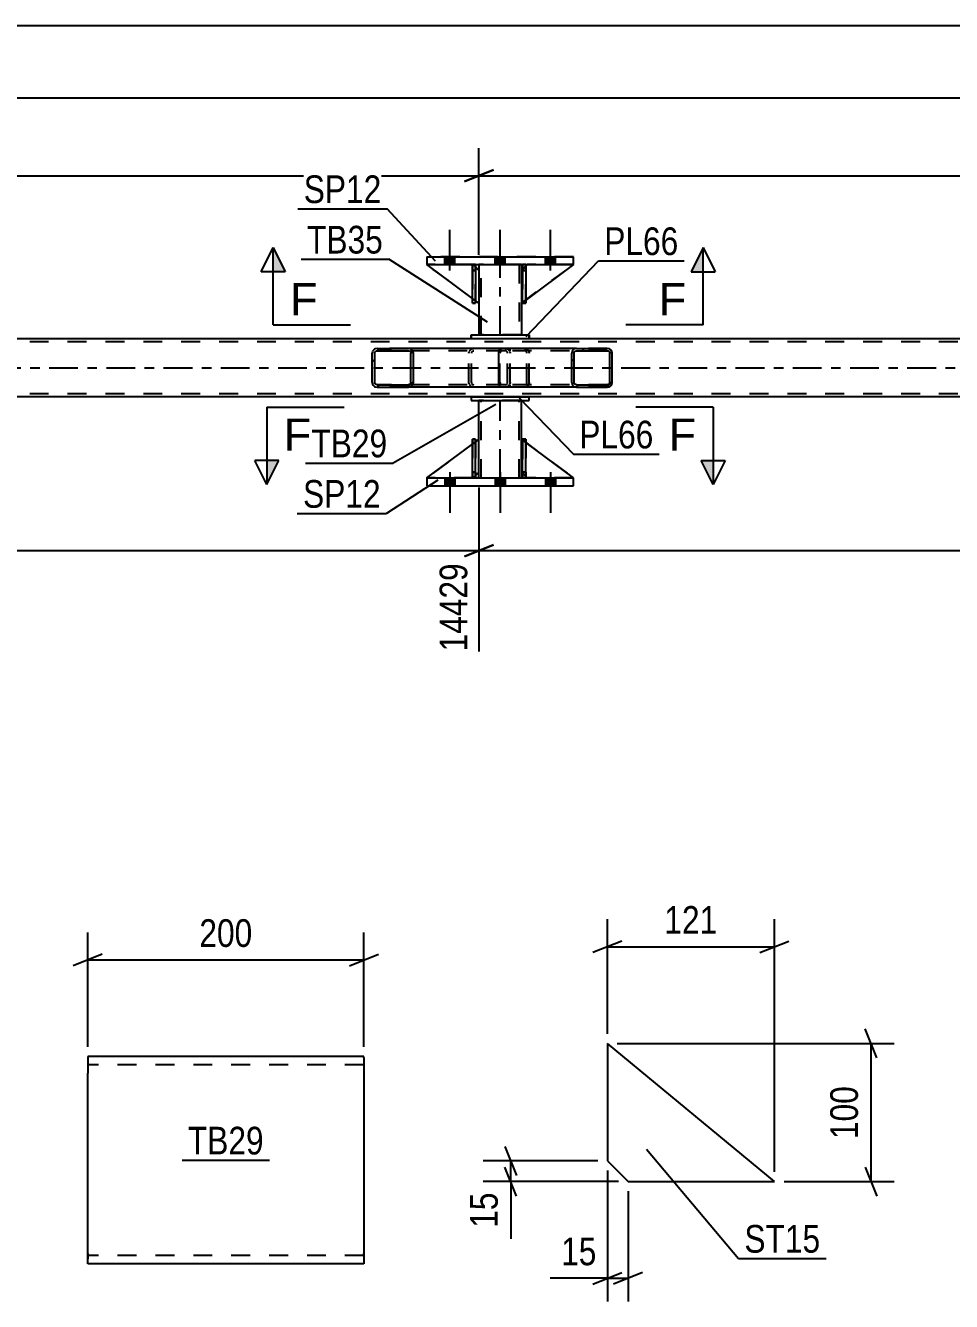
# Model space of a CAD drawing. Header units: millimetres. Extents: x 0 to 841, y 0 to 594.
# Drawn here: x 616.8 to 712.6, y 139.4 to 271.4 of the extents above; entities that cross this region are included whole.
import ezdxf

# ---------------------------------------------------------------- set-up
doc = ezdxf.new("R2010")
doc.units = ezdxf.units.MM
doc.linetypes.add('DXK_LINE_DOT2', pattern=[3.9198, 1.9599, -1.9599])
doc.linetypes.add('DXK_LINE_DOT3', pattern=[5.9187, 2.979, -0.9799, 0.9799, -0.9799])
doc.styles.add('Arial', font='ARIAL.TTF', dxfattribs={"height": 0.2})
doc.styles.add('Arial Narrow', font='ARIALN.TTF', dxfattribs={"height": 0.2})

# ---------------------------------------------------------------- blocks, each defined once
blk = doc.blocks.new('Part-232924980-12052 - 11986')
at = {"color": 2, "linetype": 'Continuous'}
for p, q in [((663.75, 246.66), (663.75, 246.06)), ((668.15, 246.66), (668.15, 246.06)), ((663.75, 242.66), (663.75, 239.38)), ((668.15, 242.66), (668.15, 239.38))]:
    blk.add_line(p, q, dxfattribs=at)
at = {"color": 7, "linetype": 'DXK_LINE_DOT2'}
for p, q in [((668.15, 246.66), (663.75, 246.66)), ((663.75, 246.06), (663.75, 242.66)), ((663.99, 239.38), (663.99, 246.66)), ((667.91, 246.66), (667.91, 239.38)), ((668.15, 246.06), (668.15, 242.66)), ((668.15, 239.38), (663.75, 239.38))]:
    blk.add_line(p, q, dxfattribs=at)
at = {"color": 7, "linetype": 'DXK_LINE_DOT3'}
blk.add_line((665.95, 239.38), (665.95, 246.66), dxfattribs=at)
blk = doc.blocks.new('Bolt-232924980-12116 - 11986')
at = {"linetype": 'Continuous'}
for points in [[(661.27, 224.58), (660.23, 224.58), (660.23, 223.78), (661.27, 223.78)], [(661.27, 224.58), (660.23, 224.58), (660.23, 223.78), (661.27, 223.78)], [(661.27, 224.58), (660.23, 224.58), (660.23, 223.78), (661.27, 223.78)], [(666.47, 224.58), (665.43, 224.58), (665.43, 223.78), (666.47, 223.78)], [(666.47, 224.58), (665.43, 224.58), (665.43, 223.78), (666.47, 223.78)], [(671.67, 224.58), (670.63, 224.58), (670.63, 223.78), (671.67, 223.78)], [(671.67, 224.58), (670.63, 224.58), (670.63, 223.78), (671.67, 223.78)], [(671.67, 224.58), (670.63, 224.58), (670.63, 223.78), (671.67, 223.78)]]:
    blk.add_hatch(color=1, dxfattribs=at).paths.add_polyline_path(points)
at = {"color": 1, "linetype": 'Continuous'}
for p, q in [((660.23, 224.58), (660.23, 223.78)), ((660.23, 224.58), (660.23, 223.78)), ((660.23, 224.58), (660.23, 223.78)), ((660.75, 225.18), (660.75, 220.98)), ((660.75, 225.18), (660.75, 220.98)), ((660.75, 225.18), (660.75, 220.98)), ((661.27, 224.58), (661.27, 223.78)), ((661.27, 224.58), (661.27, 223.78)), ((661.27, 224.58), (661.27, 223.78)), ((665.43, 224.58), (665.43, 223.78)), ((665.43, 224.58), (665.43, 223.78)), ((665.95, 225.18), (665.95, 220.98)), ((665.95, 225.18), (665.95, 220.98)), ((666.47, 224.58), (666.47, 223.78)), ((666.47, 224.58), (666.47, 223.78)), ((670.63, 224.58), (670.63, 223.78)), ((670.63, 224.58), (670.63, 223.78)), ((670.63, 224.58), (670.63, 223.78)), ((671.15, 225.18), (671.15, 220.98)), ((671.15, 225.18), (671.15, 220.98)), ((671.15, 225.18), (671.15, 220.98)), ((671.67, 224.58), (671.67, 223.78)), ((671.67, 224.58), (671.67, 223.78)), ((671.67, 224.58), (671.67, 223.78))]:
    blk.add_line(p, q, dxfattribs=at)
blk = doc.blocks.new('Part-232924980-12054 - 11986')
at = {"color": 2, "linetype": 'Continuous'}
for p, q in [((662.95, 232.98), (662.95, 232.58)), ((662.95, 232.98), (668.95, 232.98)), ((662.95, 232.58), (668.95, 232.58)), ((668.95, 232.58), (668.95, 232.98))]:
    blk.add_line(p, q, dxfattribs=at)
at = {"color": 7, "linetype": 'DXK_LINE_DOT2'}
for p, q in [((668.95, 232.98), (662.95, 232.98)), ((662.95, 232.58), (668.95, 232.58))]:
    blk.add_line(p, q, dxfattribs=at)
blk = doc.blocks.new('Part-232924980-11999 - 11986')
at = {"linetype": 'Continuous'}
h = blk.add_hatch(dxfattribs=at)
h.set_pattern_fill('', scale=0.7, style=0, pattern_type=0)
h.set_pattern_definition([(45, (656.9333, 237.681), (-1.57154, 1.57154), [])])
h.paths.add_polyline_path([(656.97, 237.5), (656.93, 237.68), (656.82, 237.84), (656.66, 237.94), (656.46, 237.98), (653.23, 237.98), (653.03, 237.94), (652.87, 237.84), (652.75, 237.68), (652.72, 237.5), (652.72, 234.46), (652.75, 234.27), (652.87, 234.12), (653.03, 234.01), (653.23, 233.98), (656.46, 233.98), (656.66, 234.01), (656.82, 234.12), (656.93, 234.27), (656.97, 234.46)])
h.paths.add_polyline_path([(656.7, 234.37), (656.64, 234.29), (656.56, 234.24), (656.46, 234.22), (653.23, 234.22), (653.13, 234.24), (653.05, 234.29), (652.99, 234.37), (652.97, 234.46), (652.97, 237.5), (652.99, 237.59), (653.05, 237.67), (653.13, 237.72), (653.23, 237.74), (656.46, 237.74), (656.56, 237.72), (656.64, 237.67), (656.7, 237.59), (656.72, 237.5), (656.72, 234.46)])
at = {"color": 2, "linetype": 'Continuous'}
for p, q in [((652.75, 237.68), (652.72, 237.5)), ((652.99, 237.59), (653.05, 237.67)), ((653.23, 237.98), (653.03, 237.94)), ((653.05, 237.67), (653.13, 237.72)), ((653.13, 237.72), (653.23, 237.74)), ((653.23, 237.98), (656.46, 237.98)), ((653.23, 237.74), (656.46, 237.74)), ((666.07, 237.98), (656.46, 237.98)), ((656.66, 237.94), (656.46, 237.98)), ((656.46, 237.74), (656.56, 237.72)), ((656.56, 237.72), (656.64, 237.67)), ((656.64, 237.67), (656.7, 237.59)), ((656.97, 237.5), (656.93, 237.68)), ((652.72, 234.46), (652.72, 237.5)), ((652.97, 237.5), (652.99, 237.59)), ((652.97, 234.46), (652.97, 237.5)), ((656.7, 237.59), (656.72, 237.5)), ((656.72, 234.46), (656.72, 237.5)), ((656.97, 234.46), (656.97, 237.5)), ((652.72, 234.46), (652.75, 234.27)), ((652.99, 234.37), (652.97, 234.46)), ((653.05, 234.29), (652.99, 234.37)), ((653.03, 234.01), (653.23, 233.98)), ((653.13, 234.24), (653.05, 234.29)), ((653.23, 234.22), (653.13, 234.24)), ((653.23, 234.22), (656.46, 234.22)), ((653.23, 233.98), (656.46, 233.98)), ((656.56, 234.24), (656.46, 234.22)), ((656.46, 233.98), (656.66, 234.01)), ((666.07, 233.98), (656.46, 233.98)), ((656.64, 234.29), (656.56, 234.24)), ((656.7, 234.37), (656.64, 234.29)), ((656.72, 234.46), (656.7, 234.37)), ((656.93, 234.27), (656.97, 234.46))]:
    blk.add_line(p, q, dxfattribs=at)
at = {"color": 7, "linetype": 'DXK_LINE_DOT2'}
for p, q in [((656.46, 237.98), (653.23, 237.98)), ((666.47, 237.74), (653.23, 237.74)), ((662.72, 237.5), (662.76, 237.68)), ((663.05, 237.67), (663, 237.59)), ((663.04, 237.94), (663.23, 237.98)), ((663.05, 237.67), (663.08, 237.68)), ((663.08, 237.68), (663.14, 237.72)), ((663.14, 237.72), (663.23, 237.74)), ((666.47, 237.98), (666.07, 237.98)), ((666.47, 237.98), (666.66, 237.94)), ((666.57, 237.72), (666.47, 237.74)), ((666.65, 237.67), (666.57, 237.72)), ((666.7, 237.59), (666.65, 237.67)), ((666.94, 237.68), (666.98, 237.5)), ((662.72, 234.46), (662.72, 237.5)), ((663, 237.59), (662.98, 237.5)), ((662.98, 234.46), (662.98, 237.5)), ((666.72, 237.5), (666.7, 237.59)), ((666.72, 234.46), (666.72, 237.5)), ((666.98, 234.46), (666.98, 237.5)), ((666.47, 234.22), (653.23, 234.22)), ((656.46, 233.98), (653.23, 233.98)), ((662.76, 234.27), (662.72, 234.46)), ((662.98, 234.46), (663, 234.37)), ((663, 234.37), (663.05, 234.29)), ((663.23, 233.98), (663.04, 234.01)), ((663.05, 234.29), (663.14, 234.24)), ((663.14, 234.24), (663.23, 234.22)), ((666.47, 233.98), (666.07, 233.98)), ((666.47, 234.22), (666.57, 234.24)), ((666.66, 234.01), (666.47, 233.98)), ((666.57, 234.24), (666.65, 234.29)), ((666.65, 234.29), (666.7, 234.37)), ((666.7, 234.37), (666.72, 234.46)), ((666.98, 234.46), (666.94, 234.27))]:
    blk.add_line(p, q, dxfattribs=at)
at = {"color": 2, "linetype": 'Continuous'}
for centre, start, end in [((653.21, 237.48), 110.7583, 155.68), ((656.48, 237.48), 24.32, 69.2417), ((653.21, 234.48), 204.32, 249.2417), ((656.48, 234.48), 290.7583, 335.68)]:
    blk.add_arc(centre, 0.496, start, end, dxfattribs=at)
at = {"color": 7, "linetype": 'DXK_LINE_DOT2'}
for centre, start, end in [((663.21, 237.48), 110.7583, 155.68), ((666.49, 237.48), 24.32, 69.2417), ((663.21, 234.48), 204.32, 249.2417), ((666.49, 234.48), 290.7583, 335.68)]:
    blk.add_arc(centre, 0.496, start, end, dxfattribs=at)
blk = doc.blocks.new('Part-232924980-12058 - 11986')
at = {"color": 2, "linetype": 'Continuous'}
for p, q in [((668.6, 246.66), (668.28, 246.66)), ((668.28, 242.66), (668.28, 246.66)), ((668.6, 246.66), (668.6, 246.66)), ((668.6, 246.66), (668.6, 242.66)), ((668.6, 242.66), (668.28, 242.66))]:
    blk.add_line(p, q, dxfattribs=at)
at = {"color": 7, "linetype": 'DXK_LINE_DOT2'}
for p, q in [((668.28, 246.66), (668.28, 246.06)), ((668.6, 246.06), (668.28, 246.06)), ((668.28, 246.06), (668.28, 242.66)), ((668.6, 246.06), (668.6, 246.66)), ((668.6, 242.66), (668.6, 246.06))]:
    blk.add_line(p, q, dxfattribs=at)
blk = doc.blocks.new('Part-232924980-12003 - 11986')
at = {"linetype": 'Continuous'}
h = blk.add_hatch(dxfattribs=at)
h.set_pattern_fill('', scale=0.7, style=0, pattern_type=0)
h.set_pattern_definition([(45, (677.505, 237.681), (-1.57154, 1.57154), [])])
h.paths.add_polyline_path([(677.54, 237.5), (677.5, 237.68), (677.4, 237.84), (677.23, 237.94), (677.04, 237.98), (673.86, 237.98), (673.66, 237.94), (673.5, 237.84), (673.39, 237.68), (673.35, 237.5), (673.35, 234.46), (673.39, 234.27), (673.5, 234.12), (673.66, 234.01), (673.86, 233.98), (677.04, 233.98), (677.23, 234.01), (677.4, 234.12), (677.5, 234.27), (677.54, 234.46)])
h.paths.add_polyline_path([(677.27, 234.37), (677.22, 234.29), (677.14, 234.24), (677.04, 234.22), (673.86, 234.22), (673.76, 234.24), (673.68, 234.29), (673.62, 234.37), (673.6, 234.46), (673.6, 237.5), (673.62, 237.59), (673.68, 237.67), (673.76, 237.72), (673.86, 237.74), (677.04, 237.74), (677.14, 237.72), (677.22, 237.67), (677.27, 237.59), (677.29, 237.5), (677.29, 234.46)])
at = {"color": 2, "linetype": 'Continuous'}
for p, q in [((665.8, 237.5), (665.82, 237.68)), ((665.82, 237.68), (665.88, 237.84)), ((665.88, 237.84), (665.96, 237.94)), ((665.96, 237.94), (666.07, 237.98)), ((673.86, 237.98), (666.07, 237.98)), ((673.39, 237.68), (673.35, 237.5)), ((673.62, 237.59), (673.68, 237.67)), ((673.86, 237.98), (673.66, 237.94)), ((673.68, 237.67), (673.76, 237.72)), ((673.76, 237.72), (673.86, 237.74)), ((673.86, 237.98), (677.04, 237.98)), ((673.86, 237.74), (677.04, 237.74)), ((677.23, 237.94), (677.04, 237.98)), ((677.04, 237.74), (677.14, 237.72)), ((677.14, 237.72), (677.22, 237.67)), ((677.22, 237.67), (677.27, 237.59)), ((677.54, 237.5), (677.5, 237.68)), ((665.8, 234.46), (665.8, 237.5)), ((673.35, 234.46), (673.35, 237.5)), ((673.6, 237.5), (673.62, 237.59)), ((673.6, 234.46), (673.6, 237.5)), ((677.27, 237.59), (677.29, 237.5)), ((677.29, 234.46), (677.29, 237.5)), ((677.54, 234.46), (677.54, 237.5)), ((665.82, 234.27), (665.8, 234.46)), ((665.88, 234.12), (665.82, 234.27)), ((665.96, 234.01), (665.88, 234.12)), ((666.07, 233.98), (665.96, 234.01)), ((673.86, 233.98), (666.07, 233.98)), ((673.35, 234.46), (673.39, 234.27)), ((673.62, 234.37), (673.6, 234.46)), ((673.68, 234.29), (673.62, 234.37)), ((673.66, 234.01), (673.86, 233.98)), ((673.76, 234.24), (673.68, 234.29)), ((673.86, 234.22), (673.76, 234.24)), ((673.86, 234.22), (677.04, 234.22)), ((673.86, 233.98), (677.04, 233.98)), ((677.14, 234.24), (677.04, 234.22)), ((677.04, 233.98), (677.23, 234.01)), ((677.22, 234.29), (677.14, 234.24)), ((677.27, 234.37), (677.22, 234.29)), ((677.29, 234.46), (677.27, 234.37)), ((677.5, 234.27), (677.54, 234.46))]:
    blk.add_line(p, q, dxfattribs=at)
at = {"color": 7, "linetype": 'DXK_LINE_DOT2'}
for p, q in [((665.97, 237.67), (665.94, 237.59)), ((666.02, 237.72), (665.97, 237.67)), ((666.07, 237.74), (666.02, 237.72)), ((677.04, 237.74), (666.07, 237.74)), ((666.98, 237.74), (666.98, 237.98)), ((668.47, 237.98), (668.66, 237.94)), ((668.57, 237.72), (668.47, 237.74)), ((668.65, 237.67), (668.57, 237.72)), ((668.7, 237.59), (668.65, 237.67)), ((668.93, 237.68), (668.97, 237.5)), ((677.04, 237.98), (673.86, 237.98)), ((665.94, 237.59), (665.93, 237.5)), ((665.93, 234.46), (665.93, 237.5)), ((668.72, 237.5), (668.7, 237.59)), ((668.72, 234.46), (668.72, 237.5)), ((668.97, 234.46), (668.97, 237.5)), ((665.93, 234.46), (665.94, 234.37)), ((665.94, 234.37), (665.97, 234.29)), ((665.97, 234.29), (666.02, 234.24)), ((666.02, 234.24), (666.07, 234.22)), ((677.04, 234.22), (666.07, 234.22)), ((666.98, 233.98), (666.98, 234.22)), ((668.47, 234.22), (668.57, 234.24)), ((668.66, 234.01), (668.47, 233.98)), ((668.57, 234.24), (668.65, 234.29)), ((668.65, 234.29), (668.7, 234.37)), ((668.7, 234.37), (668.72, 234.46)), ((668.97, 234.46), (668.93, 234.27)), ((677.04, 233.98), (673.86, 233.98))]:
    blk.add_line(p, q, dxfattribs=at)
for centre, start, end in [((668.48, 237.48), 23.8494, 68.8059), ((668.48, 234.47), 291.1941, 336.1506)]:
    blk.add_arc(centre, 0.492, start, end, dxfattribs=at)
at = {"color": 2, "linetype": 'Continuous'}
for centre, start, end in [((673.84, 237.48), 111.1941, 156.1506), ((677.05, 237.48), 23.8494, 68.8059), ((673.84, 234.47), 203.8494, 248.8059), ((677.05, 234.47), 291.1941, 336.1506)]:
    blk.add_arc(centre, 0.492, start, end, dxfattribs=at)
blk = doc.blocks.new('Part-232924980-12056 - 11986')
at = {"color": 7, "linetype": 'DXK_LINE_DOT2'}
for p, q in [((668.28, 246.06), (668.28, 246.66)), ((668.28, 246.66), (668.28, 246.66)), ((668.28, 246.66), (668.28, 242.66)), ((668.28, 246.66), (668.6, 246.66)), ((668.28, 242.66), (668.28, 246.06)), ((668.28, 246.06), (668.6, 246.06)), ((668.6, 246.66), (668.6, 246.06)), ((668.6, 242.66), (668.6, 246.66)), ((668.6, 246.06), (668.6, 242.66)), ((668.28, 242.66), (668.6, 242.66))]:
    blk.add_line(p, q, dxfattribs=at)
blk = doc.blocks.new('Part-232924980-12053 - 11986')
at = {"color": 2, "linetype": 'Continuous'}
for p, q in [((663.75, 228.58), (663.75, 232.58)), ((668.15, 228.58), (668.15, 232.58)), ((663.75, 224.58), (663.75, 225.18)), ((668.15, 224.58), (668.15, 225.18))]:
    blk.add_line(p, q, dxfattribs=at)
at = {"color": 7, "linetype": 'DXK_LINE_DOT2'}
for p, q in [((668.15, 232.58), (663.75, 232.58)), ((663.99, 224.58), (663.99, 232.58)), ((667.91, 224.58), (667.91, 232.58)), ((663.75, 225.18), (663.75, 228.58)), ((668.15, 225.18), (668.15, 228.58)), ((663.75, 224.58), (668.15, 224.58))]:
    blk.add_line(p, q, dxfattribs=at)
at = {"color": 7, "linetype": 'DXK_LINE_DOT3'}
blk.add_line((665.95, 224.58), (665.95, 232.58), dxfattribs=at)
blk = doc.blocks.new('Part-232924980-12055 - 11986')
at = {"color": 2, "linetype": 'Continuous'}
for p, q in [((662.95, 239.38), (662.95, 238.98)), ((662.95, 239.38), (668.95, 239.38)), ((668.95, 238.98), (662.95, 238.98)), ((668.95, 239.38), (668.95, 238.98))]:
    blk.add_line(p, q, dxfattribs=at)
at = {"color": 7, "linetype": 'DXK_LINE_DOT2'}
for p, q in [((662.95, 238.98), (662.95, 239.38)), ((668.95, 238.98), (668.95, 239.38))]:
    blk.add_line(p, q, dxfattribs=at)
blk = doc.blocks.new('Part-232924980-12057 - 11986')
at = {"color": 7, "linetype": 'DXK_LINE_DOT2'}
for p, q in [((663.08, 246.06), (663.08, 246.66)), ((663.08, 246.66), (663.08, 246.66)), ((663.08, 246.66), (663.08, 242.66)), ((663.08, 246.66), (663.4, 246.66)), ((663.08, 242.66), (663.08, 246.06)), ((663.08, 246.06), (663.4, 246.06)), ((663.4, 246.66), (663.4, 246.06)), ((663.4, 242.66), (663.4, 246.66)), ((663.4, 246.06), (663.4, 242.66)), ((663.08, 242.66), (663.4, 242.66))]:
    blk.add_line(p, q, dxfattribs=at)
blk = doc.blocks.new('Part-232924980-12059 - 11986')
at = {"color": 2, "linetype": 'Continuous'}
for p, q in [((663.4, 246.66), (663.08, 246.66)), ((663.08, 242.66), (663.08, 246.66)), ((663.4, 246.66), (663.4, 246.66)), ((663.4, 246.66), (663.4, 242.66)), ((663.4, 242.66), (663.08, 242.66))]:
    blk.add_line(p, q, dxfattribs=at)
at = {"color": 7, "linetype": 'DXK_LINE_DOT2'}
for p, q in [((663.08, 246.66), (663.08, 246.06)), ((663.4, 246.06), (663.08, 246.06)), ((663.08, 246.06), (663.08, 242.66)), ((663.4, 246.06), (663.4, 246.66)), ((663.4, 242.66), (663.4, 246.06))]:
    blk.add_line(p, q, dxfattribs=at)
blk = doc.blocks.new('Part-232924980-12060 - 11986')
at = {"color": 7, "linetype": 'DXK_LINE_DOT2'}
for p, q in [((668.75, 246.66), (668.15, 246.06)), ((668.15, 242.66), (673.55, 246.66)), ((668.15, 246.06), (668.75, 246.66)), ((668.15, 246.06), (668.15, 242.66)), ((668.15, 246.06), (668.15, 246.06)), ((668.15, 246.06), (668.15, 242.66)), ((673.55, 246.66), (668.75, 246.66))]:
    blk.add_line(p, q, dxfattribs=at)
blk = doc.blocks.new('Part-232924980-12061 - 11986')
at = {"color": 7, "linetype": 'DXK_LINE_DOT2'}
for p, q in [((668.15, 246.06), (668.75, 246.66)), ((668.15, 246.06), (668.15, 242.66)), ((668.6, 246.5), (668.28, 246.18)), ((673.55, 246.66), (668.75, 246.66)), ((668.15, 242.66), (668.6, 242.99))]:
    blk.add_line(p, q, dxfattribs=at)
at = {"color": 2, "linetype": 'Continuous'}
for p, q in [((668.28, 246.18), (668.15, 246.06)), ((668.15, 246.06), (668.15, 242.66)), ((668.15, 246.06), (668.15, 246.06)), ((668.75, 246.66), (668.6, 246.5)), ((673.55, 246.66), (668.6, 242.99)), ((668.28, 242.75), (668.15, 242.66))]:
    blk.add_line(p, q, dxfattribs=at)
blk = doc.blocks.new('Part-232924980-12062 - 11986')
at = {"color": 7, "linetype": 'DXK_LINE_DOT2'}
for p, q in [((663.75, 242.66), (658.35, 246.66)), ((658.35, 246.66), (663.15, 246.66)), ((663.15, 246.66), (663.75, 246.06)), ((663.75, 246.06), (663.75, 242.66))]:
    blk.add_line(p, q, dxfattribs=at)
blk = doc.blocks.new('Part-232924980-12063 - 11986')
at = {"color": 2, "linetype": 'Continuous'}
for p, q in [((663.08, 243.16), (658.35, 246.66)), ((663.4, 246.41), (663.75, 246.06)), ((663.75, 246.06), (663.75, 242.66)), ((663.75, 242.66), (663.4, 242.92))]:
    blk.add_line(p, q, dxfattribs=at)
at = {"color": 7, "linetype": 'DXK_LINE_DOT2'}
for p, q in [((663.15, 246.66), (658.35, 246.66)), ((663.4, 246.41), (663.15, 246.66)), ((663.4, 242.92), (663.08, 243.16))]:
    blk.add_line(p, q, dxfattribs=at)
blk = doc.blocks.new('Part-232924980-12064 - 11986')
at = {"color": 7, "linetype": 'DXK_LINE_DOT2'}
for p, q in [((668.6, 228.58), (668.28, 228.58)), ((668.28, 225.18), (668.28, 228.58)), ((668.28, 228.48), (668.28, 224.58)), ((668.6, 228.58), (668.6, 225.18)), ((668.6, 224.58), (668.6, 228.58)), ((668.6, 225.18), (668.28, 225.18)), ((668.28, 224.58), (668.28, 225.18)), ((668.6, 224.58), (668.28, 224.58)), ((668.6, 225.18), (668.6, 224.58)), ((668.6, 224.58), (668.6, 224.58))]:
    blk.add_line(p, q, dxfattribs=at)
blk = doc.blocks.new('Part-232924980-12065 - 11986')
at = {"color": 7, "linetype": 'DXK_LINE_DOT2'}
for p, q in [((663.4, 228.58), (663.08, 228.58)), ((663.08, 225.18), (663.08, 228.58)), ((663.08, 224.58), (663.08, 228.58)), ((663.4, 228.58), (663.4, 225.18)), ((663.4, 224.58), (663.4, 228.58)), ((663.4, 225.18), (663.08, 225.18)), ((663.08, 224.58), (663.08, 225.18)), ((663.4, 224.58), (663.08, 224.58)), ((663.4, 225.18), (663.4, 224.58)), ((663.4, 224.58), (663.4, 224.58))]:
    blk.add_line(p, q, dxfattribs=at)
blk = doc.blocks.new('Part-232924980-12066 - 11986')
at = {"color": 2, "linetype": 'Continuous'}
for p, q in [((668.28, 224.58), (668.28, 228.58)), ((668.28, 228.58), (668.6, 228.58)), ((668.6, 224.58), (668.6, 228.58)), ((668.28, 224.58), (668.28, 224.58)), ((668.6, 224.58), (668.28, 224.58))]:
    blk.add_line(p, q, dxfattribs=at)
at = {"color": 7, "linetype": 'DXK_LINE_DOT2'}
for p, q in [((668.28, 228.58), (668.28, 225.18)), ((668.6, 225.18), (668.6, 228.58)), ((668.28, 225.18), (668.28, 224.58)), ((668.28, 225.18), (668.6, 225.18)), ((668.28, 224.58), (668.28, 224.58)), ((668.6, 224.58), (668.6, 225.18))]:
    blk.add_line(p, q, dxfattribs=at)
blk = doc.blocks.new('Part-232924980-12067 - 11986')
at = {"color": 2, "linetype": 'Continuous'}
for p, q in [((663.08, 224.58), (663.08, 228.58)), ((663.08, 228.58), (663.4, 228.58)), ((663.4, 224.58), (663.4, 228.58)), ((663.08, 224.58), (663.08, 224.58)), ((663.4, 224.58), (663.08, 224.58))]:
    blk.add_line(p, q, dxfattribs=at)
at = {"color": 7, "linetype": 'DXK_LINE_DOT2'}
for p, q in [((663.08, 228.58), (663.08, 225.18)), ((663.4, 225.18), (663.4, 228.58)), ((663.08, 225.18), (663.08, 224.58)), ((663.08, 225.18), (663.4, 225.18)), ((663.08, 224.58), (663.08, 224.58)), ((663.4, 224.58), (663.4, 225.18))]:
    blk.add_line(p, q, dxfattribs=at)
blk = doc.blocks.new('Part-232924980-12068 - 11986')
at = {"color": 7, "linetype": 'DXK_LINE_DOT2'}
for p, q in [((668.15, 225.18), (668.15, 228.58)), ((668.15, 228.58), (673.55, 224.58)), ((668.15, 228.58), (668.15, 225.18)), ((668.75, 224.58), (668.15, 225.18)), ((668.15, 225.18), (668.15, 225.18)), ((668.15, 225.18), (668.75, 224.58)), ((673.55, 224.58), (668.75, 224.58))]:
    blk.add_line(p, q, dxfattribs=at)
blk = doc.blocks.new('Part-232924980-12069 - 11986')
at = {"color": 2, "linetype": 'Continuous'}
for p, q in [((668.15, 228.58), (668.15, 228.58)), ((668.15, 225.18), (668.15, 228.58)), ((668.28, 228.48), (668.15, 228.58)), ((673.55, 224.58), (668.6, 228.25)), ((668.15, 225.18), (668.15, 225.18)), ((668.28, 225.05), (668.15, 225.18)), ((668.75, 224.58), (668.6, 224.73))]:
    blk.add_line(p, q, dxfattribs=at)
at = {"color": 7, "linetype": 'DXK_LINE_DOT2'}
for p, q in [((668.15, 225.18), (668.15, 228.58)), ((668.6, 228.25), (668.28, 228.48)), ((668.75, 224.58), (668.15, 225.18)), ((668.6, 224.73), (668.28, 225.05)), ((673.55, 224.58), (668.75, 224.58))]:
    blk.add_line(p, q, dxfattribs=at)
blk = doc.blocks.new('Part-232924980-12070 - 11986')
at = {"color": 7, "linetype": 'DXK_LINE_DOT2'}
for p, q in [((663.75, 228.58), (658.35, 224.58)), ((663.75, 225.18), (663.75, 228.58)), ((658.35, 224.58), (663.15, 224.58)), ((663.15, 224.58), (663.75, 225.18))]:
    blk.add_line(p, q, dxfattribs=at)
blk = doc.blocks.new('Part-232924980-12071 - 11986')
at = {"color": 2, "linetype": 'Continuous'}
for p, q in [((663.75, 228.58), (663.4, 228.31)), ((663.75, 225.18), (663.75, 228.58)), ((658.35, 224.58), (663.08, 228.08)), ((663.75, 225.18), (663.4, 224.82))]:
    blk.add_line(p, q, dxfattribs=at)
at = {"color": 7, "linetype": 'DXK_LINE_DOT2'}
for p, q in [((663.4, 228.31), (663.08, 228.08)), ((658.35, 224.58), (658.35, 224.58)), ((663.15, 224.58), (658.35, 224.58)), ((658.35, 224.58), (658.35, 224.58)), ((663.4, 224.82), (663.15, 224.58))]:
    blk.add_line(p, q, dxfattribs=at)
blk = doc.blocks.new('Part-232924980-12072 - 11986')
at = {"color": 2, "linetype": 'Continuous'}
for p, q in [((658.35, 224.58), (658.35, 223.78)), ((658.35, 224.58), (673.55, 224.58)), ((673.55, 223.78), (673.55, 224.58)), ((658.35, 223.78), (673.55, 223.78))]:
    blk.add_line(p, q, dxfattribs=at)
at = {"color": 7, "linetype": 'DXK_LINE_DOT2'}
for p, q in [((658.35, 224.58), (673.55, 224.58)), ((658.35, 223.78), (673.55, 223.78))]:
    blk.add_line(p, q, dxfattribs=at)
blk = doc.blocks.new('Part-232924980-12073 - 11986')
at = {"color": 2, "linetype": 'Continuous'}
for p, q in [((658.35, 247.46), (673.55, 247.46)), ((658.35, 247.46), (658.35, 246.66)), ((673.55, 246.66), (673.55, 247.46)), ((658.35, 246.66), (673.55, 246.66))]:
    blk.add_line(p, q, dxfattribs=at)
at = {"color": 7, "linetype": 'DXK_LINE_DOT2'}
for p, q in [((673.55, 247.46), (658.35, 247.46)), ((658.35, 246.66), (673.55, 246.66))]:
    blk.add_line(p, q, dxfattribs=at)
blk = doc.blocks.new('Part-232924980-12074 - 11986')
at = {"color": 2, "linetype": 'Continuous'}
for p, q in [((662.95, 238.98), (498.68, 238.98)), ((772.11, 238.98), (668.95, 238.98)), ((772.11, 232.98), (243.27, 232.98))]:
    blk.add_line(p, q, dxfattribs=at)
at = {"color": 7, "linetype": 'DXK_LINE_DOT2'}
for p, q in [((668.95, 238.98), (662.95, 238.98)), ((772.11, 238.66), (86.61, 238.66)), ((772.11, 233.3), (86.61, 233.3))]:
    blk.add_line(p, q, dxfattribs=at)
at = {"color": 7, "linetype": 'DXK_LINE_DOT3'}
blk.add_line((86.61, 235.98), (772.11, 235.98), dxfattribs=at)
blk = doc.blocks.new('Bolt-232924980-12117 - 11986')
at = {"linetype": 'Continuous'}
for points in [[(660.23, 246.66), (661.27, 246.66), (661.27, 247.46), (660.23, 247.46)], [(660.23, 246.66), (661.27, 246.66), (661.27, 247.46), (660.23, 247.46)], [(660.23, 246.66), (661.27, 246.66), (661.27, 247.46), (660.23, 247.46)], [(665.43, 246.66), (666.47, 246.66), (666.47, 247.46), (665.43, 247.46)], [(665.43, 246.66), (666.47, 246.66), (666.47, 247.46), (665.43, 247.46)], [(670.63, 246.66), (671.67, 246.66), (671.67, 247.46), (670.63, 247.46)], [(670.63, 246.66), (671.67, 246.66), (671.67, 247.46), (670.63, 247.46)], [(670.63, 246.66), (671.67, 246.66), (671.67, 247.46), (670.63, 247.46)]]:
    blk.add_hatch(color=1, dxfattribs=at).paths.add_polyline_path(points)
at = {"color": 1, "linetype": 'Continuous'}
for p, q in [((660.75, 246.06), (660.75, 250.26)), ((660.75, 246.06), (660.75, 250.26)), ((660.75, 246.06), (660.75, 250.26)), ((665.95, 246.06), (665.95, 250.26)), ((665.95, 246.06), (665.95, 250.26)), ((671.15, 246.06), (671.15, 250.26)), ((671.15, 246.06), (671.15, 250.26)), ((671.15, 246.06), (671.15, 250.26)), ((660.23, 246.66), (660.23, 247.46)), ((660.23, 246.66), (660.23, 247.46)), ((660.23, 246.66), (660.23, 247.46)), ((661.27, 246.66), (661.27, 247.46)), ((661.27, 246.66), (661.27, 247.46)), ((661.27, 246.66), (661.27, 247.46)), ((665.43, 246.66), (665.43, 247.46)), ((665.43, 246.66), (665.43, 247.46)), ((666.47, 246.66), (666.47, 247.46)), ((666.47, 246.66), (666.47, 247.46)), ((670.63, 246.66), (670.63, 247.46)), ((670.63, 246.66), (670.63, 247.46)), ((670.63, 246.66), (670.63, 247.46)), ((671.67, 246.66), (671.67, 247.46)), ((671.67, 246.66), (671.67, 247.46)), ((671.67, 246.66), (671.67, 247.46))]:
    blk.add_line(p, q, dxfattribs=at)
blk = doc.blocks.new('Part-232924980-15096 - 15095')
at = {"color": 2, "linetype": 'Continuous'}
for p, q in [((623.28, 164.72), (623.28, 163)), ((651.85, 164.72), (623.28, 164.72)), ((651.85, 164.59), (651.85, 164.72)), ((651.85, 164.59), (651.85, 163)), ((623.28, 144.35), (623.28, 163)), ((651.85, 163), (651.85, 143.29)), ((623.28, 143.42), (623.28, 144.35)), ((623.28, 143.29), (623.28, 143.42)), ((651.85, 143.29), (623.28, 143.29))]:
    blk.add_line(p, q, dxfattribs=at)
at = {"color": 7, "linetype": 'DXK_LINE_DOT2'}
for p, q in [((651.85, 163.86), (623.28, 163.86)), ((651.85, 164.22), (651.85, 163)), ((623.28, 144.35), (623.28, 143.79)), ((623.28, 144.15), (623.28, 144.21)), ((651.85, 144.15), (623.28, 144.15)), ((651.85, 144.21), (651.85, 144.35)), ((651.85, 144.15), (651.85, 144.21)), ((651.85, 144.15), (651.85, 144.21)), ((623.28, 143.29), (623.28, 143.29))]:
    blk.add_line(p, q, dxfattribs=at)
blk = doc.blocks.new('Part-232924980-15112 - 15111')
at = {"color": 2, "linetype": 'Continuous'}
for p, q in [((694.32, 151.79), (677.05, 166.08)), ((677.05, 166.08), (677.05, 153.93)), ((677.05, 153.93), (679.19, 151.79)), ((679.19, 151.79), (694.32, 151.79))]:
    blk.add_line(p, q, dxfattribs=at)
blk = doc.blocks.new('StraightDimension-232924980-16214 - 11986')
at = {"color": 7, "linetype": 'Continuous'}
for p, q in [((796.21, 227.38), (796.21, 206.63)), ((663.75, 223.58), (663.75, 206.63)), ((665.25, 217.67), (662.25, 216.47)), ((663.75, 217.07), (796.21, 217.07)), ((794.71, 216.47), (797.71, 217.67))]:
    blk.add_line(p, q, dxfattribs=at)
at = {"color": 0}
blk.add_wipeout([(734.24, 217.82), (734.24, 222.02), (725.73, 222.02), (725.73, 217.82)], dxfattribs=at)
at = {"color": 3, "style": 'Arial Narrow'}
blk.add_text('3737', height=2.863, dxfattribs=at).set_placement((726.33, 218.42))
at = {"color": 0, "linetype": 'Continuous'}
blk.add_wipeout([(795.61, 216.37), (791.41, 216.37), (791.41, 206.03), (795.61, 206.03)], dxfattribs=at)
at = {"color": 3, "linetype": 'Continuous', "style": 'Arial Narrow'}
blk.add_text('18165', height=2.863, rotation=90.0002, dxfattribs=at).set_placement((795.01, 206.63))
blk = doc.blocks.new('StraightDimension-232924980-16363 - 11986')
at = {"color": 7, "linetype": 'Continuous'}
blk.add_line((86.61, 263.89), (796.21, 263.89), dxfattribs=at)
blk = doc.blocks.new('StraightDimension-232924980-16215 - 11986')
at = {"color": 7, "linetype": 'Continuous'}
for p, q in [((493.48, 223.58), (493.48, 206.63)), ((663.75, 223.58), (663.75, 206.63)), ((494.98, 217.67), (491.98, 216.47)), ((493.48, 217.07), (663.75, 217.07)), ((662.25, 216.47), (665.25, 217.67))]:
    blk.add_line(p, q, dxfattribs=at)
at = {"color": 0}
blk.add_wipeout([(582.87, 217.82), (582.87, 222.02), (574.36, 222.02), (574.36, 217.82)], dxfattribs=at)
at = {"color": 3, "style": 'Arial Narrow'}
blk.add_text('4257', height=2.863, dxfattribs=at).set_placement((574.96, 218.42))
at = {"color": 0, "linetype": 'Continuous'}
blk.add_wipeout([(663.15, 216.37), (658.95, 216.37), (658.95, 206.03), (663.15, 206.03)], dxfattribs=at)
at = {"color": 3, "linetype": 'Continuous', "style": 'Arial Narrow'}
blk.add_text('14429', height=2.863, rotation=90.0002, dxfattribs=at).set_placement((662.55, 206.63))
blk = doc.blocks.new('StraightDimension-232924980-16291 - 11986')
at = {"color": 7, "linetype": 'Continuous'}
for p, q in [((663.75, 247.66), (663.75, 258.7)), ((796.21, 244.58), (796.21, 258.7)), ((665.25, 256.45), (662.25, 255.25)), ((794.71, 255.25), (797.71, 256.45)), ((663.75, 255.85), (796.21, 255.85))]:
    blk.add_line(p, q, dxfattribs=at)
at = {"color": 0}
blk.add_wipeout([(734.24, 256.6), (734.24, 260.8), (725.73, 260.8), (725.73, 256.6)], dxfattribs=at)
at = {"color": 3, "style": 'Arial Narrow'}
blk.add_text('3737', height=2.863, dxfattribs=at).set_placement((726.33, 257.2))
blk = doc.blocks.new('StraightDimension-232924980-16292 - 11986')
at = {"color": 7, "linetype": 'Continuous'}
for p, q in [((493.48, 247.66), (493.48, 258.7)), ((663.75, 247.66), (663.75, 258.7)), ((494.98, 256.45), (491.98, 255.25)), ((662.25, 255.25), (665.25, 256.45)), ((493.48, 255.85), (663.75, 255.85))]:
    blk.add_line(p, q, dxfattribs=at)
at = {"color": 0}
blk.add_wipeout([(582.87, 256.6), (582.87, 260.8), (574.36, 260.8), (574.36, 256.6)], dxfattribs=at)
at = {"color": 3, "style": 'Arial Narrow'}
blk.add_text('4257', height=2.863, dxfattribs=at).set_placement((574.96, 257.2))
blk = doc.blocks.new('StraightDimension-232924980-16417 - 11986')
at = {"color": 7, "linetype": 'Continuous'}
blk.add_line((85.81, 271.39), (797.01, 271.39), dxfattribs=at)
blk = doc.blocks.new('StraightDimension-232924980-15424 - 15095')
at = {"color": 7, "linetype": 'Continuous'}
for p, q in [((623.28, 165.72), (623.28, 177.57)), ((651.85, 165.72), (651.85, 177.57)), ((624.78, 175.32), (621.78, 174.12)), ((623.28, 174.72), (651.85, 174.72)), ((650.35, 174.12), (653.35, 175.32))]:
    blk.add_line(p, q, dxfattribs=at)
at = {"color": 0}
blk.add_wipeout([(640.91, 175.47), (640.91, 179.67), (634.23, 179.67), (634.23, 175.47)], dxfattribs=at)
at = {"color": 3, "style": 'Arial Narrow'}
blk.add_text('200', height=2.863, dxfattribs=at).set_placement((634.83, 176.07))
blk = doc.blocks.new('StraightDimension-232924980-15444 - 15111')
at = {"color": 7, "linetype": 'Continuous'}
for p, q in [((666.45, 155.43), (667.65, 152.43)), ((676.05, 153.93), (664.2, 153.93)), ((667.65, 150.29), (666.45, 153.29)), ((667.05, 151.79), (667.05, 153.93)), ((678.19, 151.79), (664.2, 151.79)), ((667.05, 151.79), (667.05, 145.88)), ((667.05, 151.79), (667.05, 145.88))]:
    blk.add_line(p, q, dxfattribs=at)
at = {"color": 0}
blk.add_wipeout([(666.3, 151.27), (662.1, 151.27), (662.1, 146.41), (666.3, 146.41)], dxfattribs=at)
at = {"color": 3, "style": 'Arial Narrow'}
blk.add_text('15', height=2.863, rotation=90.0002, dxfattribs=at).set_placement((665.7, 147.01))
blk = doc.blocks.new('StraightDimension-232924980-15436 - 15111')
at = {"color": 7, "linetype": 'Continuous'}
for p, q in [((677.05, 152.93), (677.05, 139.39)), ((679.19, 150.79), (679.19, 139.39)), ((677.05, 141.79), (671.14, 141.79)), ((677.05, 141.79), (671.14, 141.79)), ((675.55, 141.19), (678.55, 142.39)), ((677.05, 141.79), (679.19, 141.79)), ((680.69, 142.39), (677.69, 141.19))]:
    blk.add_line(p, q, dxfattribs=at)
at = {"color": 0}
blk.add_wipeout([(676.52, 142.54), (676.52, 146.74), (671.66, 146.74), (671.66, 142.54)], dxfattribs=at)
at = {"color": 3, "style": 'Arial Narrow'}
blk.add_text('15', height=2.863, dxfattribs=at).set_placement((672.26, 143.14))
blk = doc.blocks.new('StraightDimension-232924980-15448 - 15111')
at = {"color": 7, "linetype": 'Continuous'}
for p, q in [((704.92, 164.58), (703.72, 167.58)), ((678.05, 166.08), (706.72, 166.08)), ((704.32, 151.79), (704.32, 166.08)), ((703.72, 153.29), (704.92, 150.29)), ((695.32, 151.79), (706.72, 151.79))]:
    blk.add_line(p, q, dxfattribs=at)
at = {"color": 0}
blk.add_wipeout([(703.57, 162.28), (699.37, 162.28), (699.37, 155.59), (703.57, 155.59)], dxfattribs=at)
at = {"color": 3, "style": 'Arial Narrow'}
blk.add_text('100', height=2.863, rotation=90.0002, dxfattribs=at).set_placement((702.97, 156.19))
blk = doc.blocks.new('StraightDimension-232924980-15440 - 15111')
at = {"color": 7, "linetype": 'Continuous'}
for p, q in [((677.05, 167.08), (677.05, 178.93)), ((694.32, 152.79), (694.32, 178.93)), ((678.55, 176.68), (675.55, 175.48)), ((677.05, 176.08), (694.32, 176.08)), ((692.82, 175.48), (695.82, 176.68))]:
    blk.add_line(p, q, dxfattribs=at)
at = {"color": 0}
blk.add_wipeout([(689.02, 176.83), (689.02, 181.03), (682.34, 181.03), (682.34, 176.83)], dxfattribs=at)
at = {"color": 3, "style": 'Arial Narrow'}
blk.add_text('121', height=2.863, dxfattribs=at).set_placement((682.94, 177.43))
blk = doc.blocks.new('Mark-232924980-16469 - 11986')
at = {"color": 0}
blk.add_wipeout([(653.82, 247.8), (653.82, 250.8), (645.97, 250.8), (645.97, 247.8)], dxfattribs=at)
blk.add_wipeout([(653.82, 247.8), (653.82, 250.8), (645.97, 250.8), (645.97, 247.8)], dxfattribs=at)
at = {"color": 30, "linetype": 'Continuous'}
for p in [(645.37, 247.2), (664.65, 240.7)]:
    blk.add_line(p, (654.42, 247.2), dxfattribs=at)
at = {"color": 3, "style": 'Arial Narrow'}
blk.add_text('TB35', height=2.863, dxfattribs=at).set_placement((645.97, 247.8))
blk = doc.blocks.new('Mark-232924980-16472 - 11986')
at = {"color": 0}
blk.add_wipeout([(654.27, 226.72), (654.27, 229.72), (646.42, 229.72), (646.42, 226.72)], dxfattribs=at)
blk.add_wipeout([(654.27, 226.72), (654.27, 229.72), (646.42, 229.72), (646.42, 226.72)], dxfattribs=at)
at = {"color": 30, "linetype": 'Continuous'}
for p in [(665.52, 232.18), (645.82, 226.12)]:
    blk.add_line(p, (654.87, 226.12), dxfattribs=at)
at = {"color": 3, "style": 'Arial Narrow'}
blk.add_text('TB29', height=2.863, dxfattribs=at).set_placement((646.42, 226.72))
blk = doc.blocks.new('Mark-232924980-16475 - 11986')
at = {"color": 0}
blk.add_wipeout([(681.82, 227.64), (681.82, 230.64), (674.14, 230.64), (674.14, 227.64)], dxfattribs=at)
blk.add_wipeout([(681.82, 227.64), (681.82, 230.64), (674.14, 230.64), (674.14, 227.64)], dxfattribs=at)
at = {"color": 30, "linetype": 'Continuous'}
for p, q in [((667.93, 232.86), (673.54, 227.04)), ((673.54, 227.04), (682.42, 227.04))]:
    blk.add_line(p, q, dxfattribs=at)
at = {"color": 3, "style": 'Arial Narrow'}
blk.add_text('PL66', height=2.863, dxfattribs=at).set_placement((674.14, 227.64))
blk = doc.blocks.new('Mark-232924980-16478 - 11986')
at = {"color": 0}
blk.add_wipeout([(684.4, 247.64), (684.4, 250.64), (676.72, 250.64), (676.72, 247.64)], dxfattribs=at)
blk.add_wipeout([(684.4, 247.64), (684.4, 250.64), (676.72, 250.64), (676.72, 247.64)], dxfattribs=at)
at = {"color": 30, "linetype": 'Continuous'}
for p, q in [((668.65, 239.2), (676.12, 247.04)), ((676.12, 247.04), (685, 247.04))]:
    blk.add_line(p, q, dxfattribs=at)
at = {"color": 3, "style": 'Arial Narrow'}
blk.add_text('PL66', height=2.863, dxfattribs=at).set_placement((676.72, 247.64))
blk = doc.blocks.new('Mark-232924980-16481 - 11986')
at = {"color": 0}
blk.add_wipeout([(653.6, 221.5), (653.6, 224.5), (645.56, 224.5), (645.56, 221.5)], dxfattribs=at)
blk.add_wipeout([(653.6, 221.5), (653.6, 224.5), (645.56, 224.5), (645.56, 221.5)], dxfattribs=at)
at = {"color": 30, "linetype": 'Continuous'}
for p in [(659.49, 224.37), (644.96, 220.9)]:
    blk.add_line(p, (654.2, 220.9), dxfattribs=at)
at = {"color": 3, "style": 'Arial Narrow'}
blk.add_text('SP12', height=2.863, dxfattribs=at).set_placement((645.56, 221.5))
blk = doc.blocks.new('Mark-232924980-16484 - 11986')
at = {"color": 0}
blk.add_wipeout([(653.67, 253.02), (653.67, 256.02), (645.63, 256.02), (645.63, 253.02)], dxfattribs=at)
blk.add_wipeout([(653.67, 253.02), (653.67, 256.02), (645.63, 256.02), (645.63, 253.02)], dxfattribs=at)
at = {"color": 30, "linetype": 'Continuous'}
for p in [(645.03, 252.42), (659.25, 247.02)]:
    blk.add_line(p, (654.27, 252.42), dxfattribs=at)
at = {"color": 3, "style": 'Arial Narrow'}
blk.add_text('SP12', height=2.863, dxfattribs=at).set_placement((645.63, 253.02))
blk = doc.blocks.new('SectionMark-232924980-18480 - 11986')
at = {"linetype": 'Continuous'}
for points in [[(643.71, 245.91), (642.46, 245.91), (642.46, 248.41)], [(686.95, 245.91), (685.7, 245.91), (686.95, 248.41)]]:
    blk.add_hatch(color=6, dxfattribs=at).paths.add_polyline_path(points)
at = {"color": 6, "linetype": 'Continuous'}
for p, q in [((641.21, 245.91), (642.46, 248.41)), ((642.46, 240.41), (642.46, 248.41)), ((642.46, 248.41), (643.71, 245.91)), ((686.95, 248.41), (685.7, 245.91)), ((686.95, 240.41), (686.95, 248.41)), ((686.95, 248.41), (688.2, 245.91)), ((643.71, 245.91), (641.21, 245.91)), ((685.7, 245.91), (688.2, 245.91)), ((642.46, 240.41), (650.46, 240.41)), ((686.95, 240.41), (678.95, 240.41))]:
    blk.add_line(p, q, dxfattribs=at)
at = {"color": 0, "linetype": 'Continuous'}
for points in [[(647.06, 241.41), (647.06, 244.91), (644.21, 244.91), (644.21, 241.41)], [(685.2, 241.41), (685.2, 244.91), (682.35, 244.91), (682.35, 241.41)]]:
    blk.add_wipeout(points, dxfattribs=at)
at = {"color": 3, "linetype": 'Continuous', "style": 'Arial'}
for p in [(644.21, 241.41), (682.35, 241.41)]:
    blk.add_text('F', height=3.34, dxfattribs=at).set_placement(p)
blk = doc.blocks.new('SectionMark-232924980-18485 - 11986')
at = {"linetype": 'Continuous'}
for points in [[(641.81, 226.39), (643.06, 226.39), (641.81, 223.89)], [(686.74, 226.39), (687.99, 226.39), (687.99, 223.89)]]:
    blk.add_hatch(color=6, dxfattribs=at).paths.add_polyline_path(points)
at = {"color": 6, "linetype": 'Continuous'}
for p, q in [((641.81, 231.89), (649.81, 231.89)), ((641.81, 231.89), (641.81, 223.89)), ((687.99, 231.89), (679.99, 231.89)), ((687.99, 231.89), (687.99, 223.89)), ((641.81, 223.89), (640.56, 226.39)), ((643.06, 226.39), (640.56, 226.39)), ((641.81, 223.89), (643.06, 226.39)), ((686.74, 226.39), (689.24, 226.39)), ((687.99, 223.89), (686.74, 226.39)), ((689.24, 226.39), (687.99, 223.89))]:
    blk.add_line(p, q, dxfattribs=at)
at = {"color": 0, "linetype": 'Continuous'}
for points in [[(646.41, 227.39), (646.41, 230.89), (643.56, 230.89), (643.56, 227.39)], [(686.24, 227.39), (686.24, 230.89), (683.38, 230.89), (683.38, 227.39)]]:
    blk.add_wipeout(points, dxfattribs=at)
at = {"color": 3, "linetype": 'Continuous', "style": 'Arial'}
for p in [(643.56, 227.39), (683.38, 227.39)]:
    blk.add_text('F', height=3.34, dxfattribs=at).set_placement(p)
blk = doc.blocks.new('Mark-232924980-15545 - 15095')
at = {"color": 0}
blk.add_wipeout([(641.49, 154.6), (641.49, 157.6), (633.64, 157.6), (633.64, 154.6)], dxfattribs=at)
blk.add_wipeout([(641.49, 154.6), (641.49, 157.6), (633.64, 157.6), (633.64, 154.6)], dxfattribs=at)
at = {"color": 30, "linetype": 'Continuous'}
blk.add_line((633.04, 154), (642.09, 154), dxfattribs=at)
at = {"color": 3, "style": 'Arial Narrow'}
blk.add_text('TB29', height=2.863, dxfattribs=at).set_placement((633.64, 154.6))
blk = doc.blocks.new('Mark-232924980-15551 - 15111')
at = {"color": 0}
blk.add_wipeout([(699.07, 144.44), (699.07, 147.44), (691.22, 147.44), (691.22, 144.44)], dxfattribs=at)
blk.add_wipeout([(699.07, 144.44), (699.07, 147.44), (691.22, 147.44), (691.22, 144.44)], dxfattribs=at)
at = {"color": 30, "linetype": 'Continuous'}
for p, q in [((681.09, 155.14), (690.62, 143.84)), ((690.62, 143.84), (699.67, 143.84))]:
    blk.add_line(p, q, dxfattribs=at)
at = {"color": 3, "style": 'Arial Narrow'}
blk.add_text('ST15', height=2.863, dxfattribs=at).set_placement((691.22, 144.44))

msp = doc.modelspace()

# ---------------------------------------------------------------- block references
for name in ['Bolt-232924980-12117 - 11986', 'Part-232924980-12073 - 11986', 'Part-232924980-12062 - 11986', 'Part-232924980-12063 - 11986', 'Part-232924980-12057 - 11986', 'Part-232924980-12059 - 11986', 'Part-232924980-12052 - 11986', 'Part-232924980-12060 - 11986', 'Part-232924980-12061 - 11986', 'Part-232924980-12058 - 11986', 'Part-232924980-12056 - 11986', 'Part-232924980-12074 - 11986', 'Part-232924980-12055 - 11986', 'Part-232924980-11999 - 11986', 'Part-232924980-12003 - 11986', 'Part-232924980-12054 - 11986', 'Part-232924980-12053 - 11986', 'Part-232924980-12070 - 11986', 'Part-232924980-12071 - 11986', 'Part-232924980-12065 - 11986', 'Part-232924980-12067 - 11986', 'Part-232924980-12068 - 11986', 'Part-232924980-12069 - 11986', 'Part-232924980-12064 - 11986', 'Part-232924980-12066 - 11986', 'Part-232924980-12072 - 11986', 'Bolt-232924980-12116 - 11986', 'StraightDimension-232924980-15424 - 15095', 'Part-232924980-15112 - 15111', 'Part-232924980-15096 - 15095']:
    msp.add_blockref(name, (0, 0))

# ---------------------------------------------------------------- next in the draw order: block references
for name in ['StraightDimension-232924980-16363 - 11986', 'StraightDimension-232924980-16214 - 11986', 'Mark-232924980-15545 - 15095', 'StraightDimension-232924980-15444 - 15111']:
    msp.add_blockref(name, (0, 0))

# ---------------------------------------------------------------- next in the draw order: block references
for name in ['StraightDimension-232924980-16291 - 11986', 'Mark-232924980-16475 - 11986', 'Mark-232924980-16472 - 11986', 'StraightDimension-232924980-16215 - 11986', 'StraightDimension-232924980-15436 - 15111']:
    msp.add_blockref(name, (0, 0))

# ---------------------------------------------------------------- next in the draw order: block references
for name in ['StraightDimension-232924980-16292 - 11986', 'Mark-232924980-16481 - 11986', 'StraightDimension-232924980-15448 - 15111']:
    msp.add_blockref(name, (0, 0))

# ---------------------------------------------------------------- next in the draw order: block references
for name in ['StraightDimension-232924980-16417 - 11986', 'SectionMark-232924980-18485 - 11986', 'StraightDimension-232924980-15440 - 15111']:
    msp.add_blockref(name, (0, 0))

# ---------------------------------------------------------------- next in the draw order: block references
for name in ['Mark-232924980-16469 - 11986', 'Mark-232924980-16478 - 11986', 'Mark-232924980-15551 - 15111']:
    msp.add_blockref(name, (0, 0))

# ---------------------------------------------------------------- next in the draw order: block references
msp.add_blockref('Mark-232924980-16484 - 11986', (0, 0))

# ---------------------------------------------------------------- next in the draw order: block references
msp.add_blockref('SectionMark-232924980-18480 - 11986', (0, 0))

doc.saveas('drawing.dxf')
